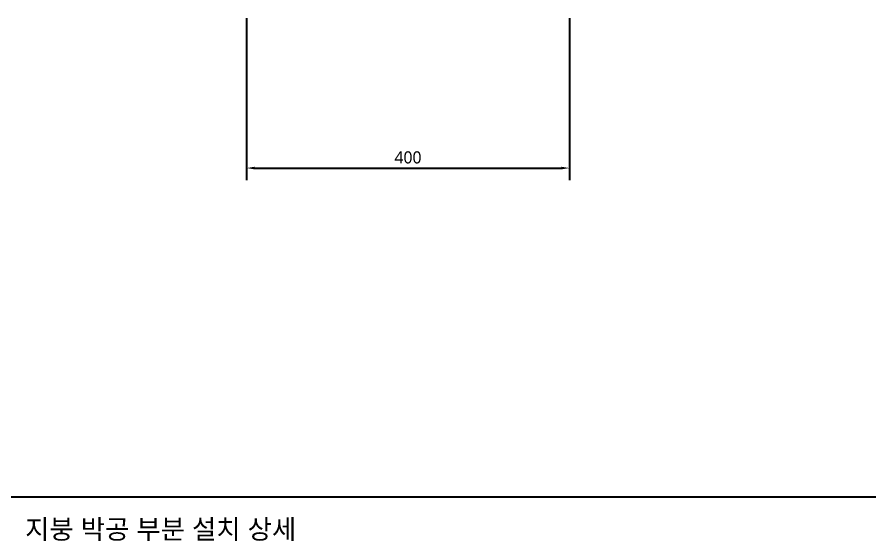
# Model space of a CAD drawing. Header units: millimetres. Extents: x 50863 to 79787, y -43062 to -37468.
# Drawn here: x 66664 to 67721, y -39623 to -38974 of the extents above; entities that cross this region are included whole.
import ezdxf

# ---------------------------------------------------------------- set-up
doc = ezdxf.new("R2010")
doc.units = ezdxf.units.MM
doc.header["$LTSCALE"] = 50
for name, color, linetype in [('3', 3, 'Continuous'), ('ARTINT-A1$0$MK', 3, 'Continuous'), ('WAL', 3, 'Continuous')]:
    doc.layers.add(name, color=color, linetype=linetype)
doc.styles.get("Standard").update_dxf_attribs({"font": 'txt.shx'})
doc.styles.add('나눔고딕 7', font='')
doc.styles.add('돋움', font='')
doc.styles.get('나눔고딕 7').set_extended_font_data('NanumGothic')
doc.styles.get('돋움').set_extended_font_data('Dotum')
doc.dimstyles.get("Standard").update_dxf_attribs({"dimtxt": 3, "dimasz": 3, "dimexe": 1.25, "dimexo": 3, "dimgap": 1, "dimtad": 1, "dimdec": 0, "dimzin": 1, "dimdsep": 46, "dimlunit": 6, "dimtxsty": 'Standard', "dimcen": 2.5, "dimadec": 0, "dimazin": 0, "dimtfac": 1, "dimtdec": 0, "dimtix": 1, "dimtmove": 2, "dimatfit": 3, "dimfxl": 0, "dimtolj": 1, "dimtzin": 1, "dimarcsym": 0})

# ---------------------------------------------------------------- blocks, each defined once
blk = doc.blocks.new('*D151')
at = {"layer": '3', "color": 7, "linetype": 'Continuous', "lineweight": -2, "ltscale": 1000}
for p, q in [((66948.4, -38975.2), (66948.4, -39176)), ((67348.5, -38975.2), (67348.5, -39176))]:
    blk.add_line(p, q, dxfattribs=at)
at = {"layer": '3', "color": 0, "linetype": 'Continuous', "lineweight": -2, "ltscale": 1000}
blk.add_line((66958.4, -39161), (67338.5, -39161), dxfattribs=at)
at = {"layer": '3', "color": 0}
for points in [[(66958.4, -39159.4), (66958.4, -39162.7), (66948.4, -39161)], [(67338.5, -39162.7), (67338.5, -39159.4), (67348.5, -39161)]]:
    blk.add_solid(points, dxfattribs=at)
at = {"layer": 'Defpoints', "color": 0}
for p in [(66948.4, -38960.2), (67348.5, -38960.2), (67348.5, -39161)]:
    blk.add_point(p, dxfattribs=at)
at = {"layer": '3', "color": 3, "insert": (67148.4, -39147.9), "char_height": 15, "attachment_point": 5, "style": '나눔고딕 7'}
blk.add_mtext('\\A1;400', dxfattribs=at)

msp = doc.modelspace()

# ---------------------------------------------------------------- linework, layer by layer
at = {"layer": 'WAL', "color": 2}
msp.add_line((65124.2, -39568.2), (68020.2, -39568.2), dxfattribs=at)

# ---------------------------------------------------------------- texts
at = {"layer": 'ARTINT-A1$0$MK', "style": '돋움'}
msp.add_text('지붕 박공 부분 설치 상세', height=24, dxfattribs=at).set_placement((66673.8, -39620.3))

# ---------------------------------------------------------------- dimensions: what is measured, and where the dimension line sits
at = {"layer": '3', "ltscale": 1000}
dim = msp.add_linear_dim(base=(67348.5, -39161), p1=(66948.4, -38960.2), p2=(67348.5, -38960.2), dimstyle='Standard', override={"dimscale": 5, "dimtxt": 3, "dimasz": 2, "dimexe": 3, "dimexo": 3, "dimgap": 1, "dimdec": 0, "dimlunit": 6, "dimtxsty": '나눔고딕 7', "dimcen": 9, "dimdle": 1012.5, "dimclre": 7, "dimclrt": 3, "dimtdec": 0, "dimtix": 1, "dimtofl": 1, "dimfxl": 3}, dxfattribs=at)
dim.commit()
dim.dimension.update_dxf_attribs({"geometry": '*D151', "text_midpoint": (67148.4, -39147.9)})

doc.saveas('drawing.dxf')
